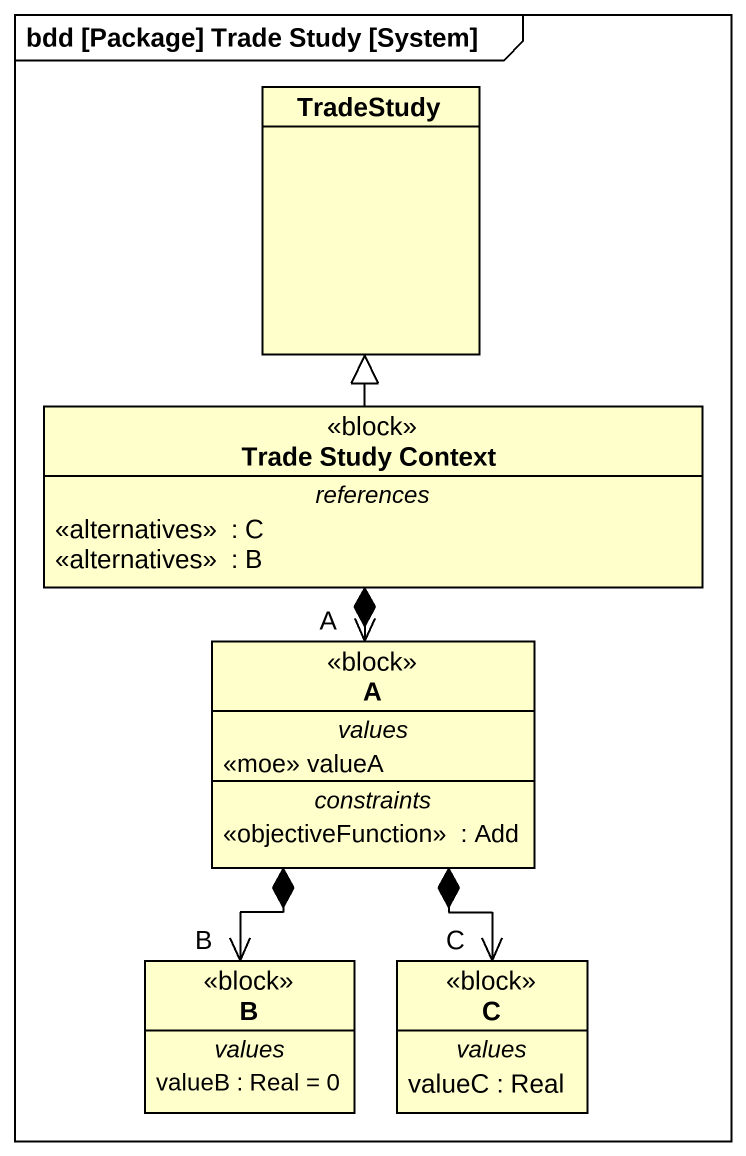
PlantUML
@startuml
mainframe bdd [Package] Trade Study [System]
hide circle
hide empty members
class TradeStudy
class "Trade Study Context" as Trade_Study_Context <<block>> {
  -- references --
  <<alternatives>>  : C
  <<alternatives>>  : B
}
class A <<block>> {
  -- values --
  <<moe>> valueA
  -- constraints --
  <<objectiveFunction>>  : Add
}
class B <<block>> {
  -- values --
  valueB : Real = 0
}
class C <<block>> {
  -- values --
  valueC : Real
}
Trade_Study_Context -up-|> TradeStudy
Trade_Study_Context *--> "A" A
A *--> "B" B
A *--> "C" C
@enduml
